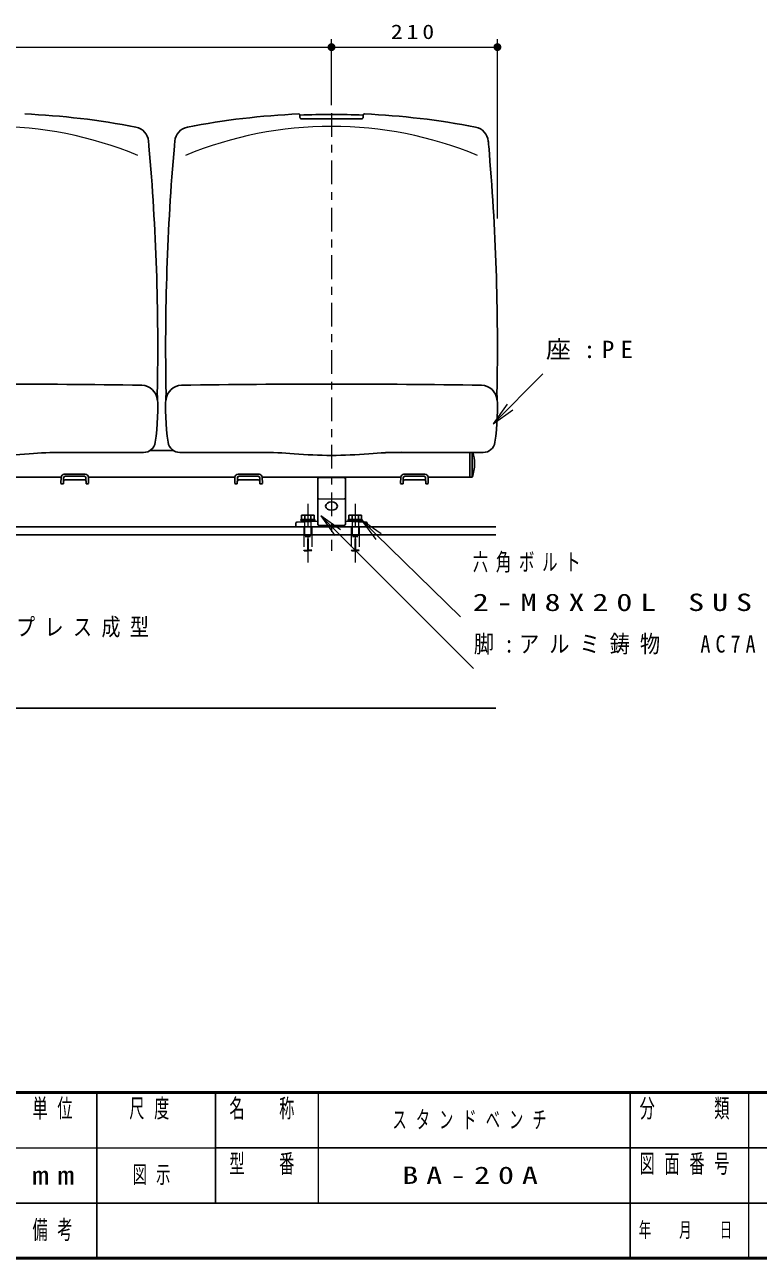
# Model space of a CAD drawing. Units: millimetres on the paper, scale 1:10. Extents: x -365 to 12, y -38 to 257.
# Drawn here: x -206.6 to -113.8, y 0 to 156.1 of the extents above; entities that cross this region are included whole.
import ezdxf

# ---------------------------------------------------------------- set-up
doc = ezdxf.new("R2010")
doc.units = ezdxf.units.MM
for name, pattern in [('USER1', [4.5, 2.5, -2]), ('USER2', [6, 3, -1, 1, -1]), ('USER3', [8, 3, -1, 1, -1, 1, -1])]:
    doc.linetypes.add(name, pattern=pattern)
doc.layers.add('LY_1', color=7, linetype='Continuous', lineweight=25)
doc.layers.add('LY_2', color=7, linetype='Continuous', lineweight=13)
doc.styles.add('ＭＳ ゴシック', font='')
doc.styles.get('ＭＳ ゴシック').set_extended_font_data('MS Gothic')

# ---------------------------------------------------------------- blocks, each defined once
blk = doc.blocks.new('open_arrow')
at = {"color": 0, "linetype": 'Continuous', "lineweight": -2}
blk.add_lwpolyline([(7.5, 1.25), (0, 0), (7.5, -1.25)], dxfattribs=at)
blk = doc.blocks.new('filled_dot')
at = {"color": 0, "linetype": 'Continuous', "lineweight": -2, "const_width": 1.25}
blk.add_lwpolyline([(-0.625, 0, 1), (0.625, 0, 1)], format="xyb", close=True, dxfattribs=at)

msp = doc.modelspace()

# ---------------------------------------------------------------- linework, layer by layer
at = {"layer": 'LY_1', "lineweight": 13}
for p, q in [((-296.798, 153.289), (-167.798, 153.289)), ((-167.798, 145.943), (-167.798, 154.289)), ((-167.798, 153.289), (-146.798, 153.289)), ((-146.798, 131.589), (-146.798, 154.289)), ((-147.33, 105.622), (-141.029, 111.923)), ((-169.156, 93.968), (-149.827, 74.64)), ((-164.008, 93.431), (-151.452, 81.207))]:
    msp.add_line(p, q, dxfattribs=at)
at = {"layer": 'LY_1'}
for p, q in [((-171.798, 144.386), (-171.798, 144.685)), ((-167.798, 144.236), (-171.648, 144.236)), ((-167.798, 144.236), (-163.948, 144.236)), ((-163.798, 144.386), (-163.798, 144.685)), ((-201.902, 101.992), (-191.601, 101.992)), ((-176.694, 101.992), (-186.995, 101.992)), ((-158.902, 101.992), (-148.601, 101.992)), ((-149.998, 100.56), (-149.998, 102.009)), ((-149.998, 100.56), (-149.998, 98.86)), ((-202.048, 98.048), (-202.028, 98.86)), ((-201.728, 98.04), (-201.709, 98.779)), ((-198.968, 99.225), (-201.628, 99.225)), ((-199.076, 98.54), (-201.52, 98.54)), ((-199.087, 98.974), (-201.509, 98.974)), ((-198.868, 98.04), (-198.887, 98.779)), ((-198.548, 98.048), (-198.569, 98.86)), ((-180.048, 98.048), (-180.028, 98.86)), ((-179.728, 98.04), (-179.709, 98.779)), ((-179.628, 99.225), (-176.968, 99.225)), ((-179.52, 98.54), (-177.076, 98.54)), ((-179.509, 98.974), (-177.087, 98.974)), ((-176.868, 98.04), (-176.887, 98.779)), ((-176.548, 98.048), (-176.569, 98.86)), ((-159.048, 98.048), (-159.028, 98.86)), ((-158.728, 98.04), (-158.709, 98.779)), ((-155.968, 99.225), (-158.628, 99.225)), ((-156.076, 98.54), (-158.52, 98.54)), ((-156.087, 98.974), (-158.509, 98.974)), ((-155.868, 98.04), (-155.887, 98.779)), ((-155.548, 98.048), (-155.569, 98.86)), ((-202.048, 98.04), (-201.728, 98.04)), ((-198.548, 98.04), (-198.868, 98.04)), ((-180.048, 98.04), (-179.728, 98.04)), ((-176.548, 98.04), (-176.868, 98.04)), ((-159.048, 98.04), (-158.728, 98.04)), ((-155.548, 98.04), (-155.868, 98.04)), ((-335.798, 92.56), (-146.998, 92.56)), ((-335.798, 91.56), (-146.998, 91.56)), ((-335.798, 69.643), (-146.998, 69.643))]:
    msp.add_line(p, q, dxfattribs=at)
at = {"layer": 'LY_1', "linetype": 'USER2', "lineweight": 13}
for p, q in [((-167.798, 144.943), (-167.798, 89.56)), ((-170.798, 95.481), (-170.798, 88.06)), ((-164.798, 95.481), (-164.798, 88.06))]:
    msp.add_line(p, q, dxfattribs=at)
at = {"layer": 'LY_1', "color": 32}
for p, q in [((-190.771, 102.26), (-187.825, 102.26)), ((-150.298, 100.56), (-150.298, 102.009)), ((-150.298, 100.56), (-150.298, 98.86)), ((-219.569, 98.86), (-202.028, 98.86)), ((-198.569, 98.86), (-180.028, 98.86)), ((-176.569, 98.86), (-159.028, 98.86)), ((-155.569, 98.86), (-149.998, 98.86))]:
    msp.add_line(p, q, dxfattribs=at)
at = {"layer": 'LY_1', "color": 4}
for p, q in [((-169.548, 98.86), (-169.548, 92.908)), ((-169.451, 98.763), (-167.798, 98.81)), ((-166.145, 98.763), (-167.798, 98.81)), ((-166.048, 98.86), (-166.048, 92.908)), ((-169.451, 96.138), (-167.798, 96.09)), ((-166.145, 96.138), (-167.798, 96.09)), ((-172.298, 93.065), (-172.298, 92.56)), ((-163.298, 92.56), (-172.298, 92.56)), ((-169.548, 93.287), (-172.203, 93.165)), ((-169.451, 92.808), (-167.798, 92.76)), ((-166.145, 92.808), (-167.798, 92.76)), ((-166.048, 93.287), (-163.394, 93.165)), ((-163.298, 93.065), (-163.298, 92.56))]:
    msp.add_line(p, q, dxfattribs=at)
at = {"layer": 'LY_1', "color": 2}
for p, q in [((-171.588, 94.07), (-170.008, 94.07)), ((-171.588, 94.07), (-171.588, 93.52)), ((-171.193, 94.07), (-171.193, 93.52)), ((-170.403, 94.07), (-170.403, 93.52)), ((-170.008, 94.07), (-170.008, 93.52)), ((-165.588, 94.07), (-164.008, 94.07)), ((-165.588, 94.07), (-165.588, 93.52)), ((-165.193, 94.07), (-165.193, 93.52)), ((-164.403, 94.07), (-164.403, 93.52)), ((-164.008, 94.07), (-164.008, 93.52)), ((-171.698, 93.52), (-171.698, 93.36)), ((-171.698, 93.52), (-169.898, 93.52)), ((-171.698, 93.36), (-169.898, 93.36)), ((-169.898, 93.52), (-169.898, 93.36)), ((-165.698, 93.52), (-165.698, 93.36)), ((-165.698, 93.52), (-163.898, 93.52)), ((-165.698, 93.36), (-163.898, 93.36)), ((-163.898, 93.52), (-163.898, 93.36))]:
    msp.add_line(p, q, dxfattribs=at)
at = {"layer": 'LY_1', "color": 2, "linetype": 'USER1', "lineweight": 13}
for p, q in [((-171.298, 92.56), (-170.298, 92.56)), ((-171.298, 92.56), (-171.298, 89.61)), ((-171.198, 93.52), (-171.198, 91.52)), ((-170.398, 93.52), (-170.398, 91.52)), ((-170.298, 92.56), (-170.298, 89.61)), ((-165.298, 92.56), (-164.298, 92.56)), ((-165.298, 92.56), (-165.298, 89.61)), ((-165.198, 93.52), (-165.198, 91.52)), ((-164.398, 93.52), (-164.398, 91.52)), ((-164.298, 92.56), (-164.298, 89.61)), ((-171.198, 91.52), (-170.398, 91.52)), ((-170.848, 91.06), (-170.848, 89.56)), ((-170.848, 91.06), (-170.748, 91.06)), ((-170.748, 91.06), (-170.748, 89.56)), ((-165.198, 91.52), (-164.398, 91.52)), ((-164.848, 91.06), (-164.848, 89.56)), ((-164.848, 91.06), (-164.748, 91.06)), ((-164.748, 91.06), (-164.748, 89.56)), ((-171.248, 89.56), (-171.298, 89.61)), ((-171.298, 89.61), (-170.848, 89.61)), ((-171.248, 89.56), (-170.848, 89.56)), ((-170.298, 89.61), (-170.748, 89.61)), ((-170.348, 89.56), (-170.748, 89.56)), ((-170.348, 89.56), (-170.298, 89.61)), ((-165.248, 89.56), (-165.298, 89.61)), ((-165.298, 89.61), (-164.848, 89.61)), ((-165.248, 89.56), (-164.848, 89.56)), ((-164.298, 89.61), (-164.748, 89.61)), ((-164.348, 89.56), (-164.748, 89.56)), ((-164.348, 89.56), (-164.298, 89.61))]:
    msp.add_line(p, q, dxfattribs=at)
at = {"layer": 'LY_1', "linetype": 'USER3', "lineweight": 13}
for p, q in [((-171.131, 91.36), (-170.466, 91.36)), ((-165.131, 91.36), (-164.466, 91.36))]:
    msp.add_line(p, q, dxfattribs=at)
at = {"layer": 'LY_1'}
for centre, radius, start, end in [((-210.798, 49.556), 95.369, 78.98019, 87.50204), ((-167.798, 49.556), 95.369, 92.49799, 101.01981), ((-171.948, 144.685), 0.15, 0, 92.49767), ((-167.798, 49.556), 95.219, 87.59239, 92.40763), ((-171.648, 144.386), 0.15, 179.99998, 270.00003), ((-163.948, 144.386), 0.15, 269.99997, 0.00002), ((-163.648, 144.685), 0.15, 87.50232, 180), ((-167.798, 49.556), 95.369, 78.98019, 87.50204), ((-192.951, 141.204), 2, 5.10992, 78.98019), ((-185.645, 141.204), 2, 101.01981, 174.89008), ((-149.951, 141.204), 2, 5.10992, 78.98019), ((-481.93, 115.363), 292.132, 4.987, 5.10992), ((-481.93, 115.363), 292.132, 358.84704, 4.98699), ((103.334, 115.363), 292.132, 175.01301, 181.15295), ((103.334, 115.363), 292.132, 174.89008, 175.013), ((-438.93, 115.363), 292.132, 4.987, 5.10992), ((-438.93, 115.363), 292.132, 358.84704, 4.98699), ((-208.046, -893.171), 1003.8, 89.07397, 90.1571), ((-191.861, 108.498), 2, 3.85599, 88.89642), ((-219.63, 107.627), 29.832, 351.60797, 3.85599), ((-158.966, 107.627), 29.832, 176.14401, 188.39203), ((-186.735, 108.498), 2, 91.10358, 176.14401), ((-170.551, -893.171), 1003.8, 89.84289, 90.92603), ((-165.046, -893.171), 1003.8, 89.07397, 90.1571), ((-148.861, 108.498), 2, 3.85599, 88.89642), ((-176.63, 107.627), 29.832, 351.60797, 3.85599), ((-191.601, 103.492), 1.5, 270, 351.60798), ((-186.995, 103.492), 1.5, 188.39202, 270), ((-148.601, 103.492), 1.5, 270, 351.60798), ((-210.798, 158.708), 57.086, 265.23494, 274.76502), ((-201.902, 51.992), 50, 90.00001, 94.76491), ((-176.694, 51.992), 50, 85.23509, 89.99999), ((-167.798, 158.708), 57.086, 265.23494, 274.76502), ((-158.902, 51.992), 50, 90.00001, 94.76491), ((-154.665, 100.56), 4.967, 359.99995, 16.96216), ((-154.665, 100.56), 4.967, 339.98399, 0), ((-201.628, 98.825), 0.4, 90.00002, 178.56125), ((-201.52, 98.34), 0.2, 90.00002, 178.56124), ((-201.509, 98.774), 0.2, 90.00002, 178.56125), ((-199.087, 98.774), 0.2, 1.43873, 89.99996), ((-199.076, 98.34), 0.2, 1.43873, 89.99996), ((-198.968, 98.825), 0.4, 1.43873, 90.00002), ((-179.628, 98.825), 0.4, 89.99998, 178.56127), ((-179.52, 98.34), 0.2, 90.00004, 178.56127), ((-179.509, 98.774), 0.2, 90.00004, 178.56127), ((-177.087, 98.774), 0.2, 1.43875, 89.99998), ((-177.076, 98.34), 0.2, 1.43876, 89.99998), ((-176.968, 98.825), 0.4, 1.43875, 89.99998), ((-158.628, 98.825), 0.4, 90.00002, 178.56125), ((-158.52, 98.34), 0.2, 90.00002, 178.56124), ((-158.509, 98.774), 0.2, 90.00002, 178.56125), ((-156.087, 98.774), 0.2, 1.43873, 89.99996), ((-156.076, 98.34), 0.2, 1.43873, 89.99996), ((-155.968, 98.825), 0.4, 1.43873, 90.00002)]:
    msp.add_arc(centre, radius, start, end, dxfattribs=at)
at = {"layer": 'LY_1', "lineweight": 13}
for centre in [(-210.798, 94.952), (-167.798, 94.952)]:
    msp.add_arc(centre, 48.308, 67.49644, 112.50358, dxfattribs=at)
at = {"layer": 'LY_1', "color": 20}
for centre, radius, start, end in [((-438.93, 115.38), 292.132, 4.987, 5.10992), ((-158.902, 52.009), 50, 90.00001, 94.76491)]:
    msp.add_arc(centre, radius, start, end, dxfattribs=at)
at = {"layer": 'LY_1', "color": 4}
for centre, start, end in [((-169.448, 98.663), 91.63684, 179.99996), ((-166.148, 98.663), 0, 88.36312), ((-169.448, 96.238), 179.99998, 268.3631), ((-166.148, 96.238), 271.63682, 359.99995), ((-172.198, 93.065), 92.63251, 179.99996), ((-169.448, 92.908), 179.99998, 268.3631), ((-166.148, 92.908), 271.63682, 359.99995), ((-163.398, 93.065), 0, 87.36755)]:
    msp.add_arc(centre, 0.1, start, end, dxfattribs=at)
msp.add_ellipse((-167.798, 95.204), major_axis=(0.75, 0), ratio=0.707123, dxfattribs=at)
at = {"layer": 'LY_2', "lineweight": 50}
for p, q in [((-365, 21), (0, 21)), ((-365, 0), (0, 0))]:
    msp.add_line(p, q, dxfattribs=at)
at = {"layer": 'LY_2', "lineweight": 25}
for p, q in [((-197.5, 21), (-197.5, 7)), ((-182.5, 21), (-182.5, 7)), ((-130, 21), (-130, 0)), ((-182.5, 14), (-70, 14)), ((-237.5, 7), (0, 7)), ((-197.5, 7), (-197.5, 0))]:
    msp.add_line(p, q, dxfattribs=at)
at = {"layer": 'LY_2'}
for p, q in [((-169.5, 21), (-169.5, 7)), ((-115, 21), (-115, 0)), ((-237.5, 14), (-182.5, 14))]:
    msp.add_line(p, q, dxfattribs=at)

# ---------------------------------------------------------------- block references
at = {"layer": 'LY_1', "lineweight": 13, "xscale": 0.4, "yscale": 0.4}
msp.add_blockref('filled_dot', (-167.798, 153.289), dxfattribs=at)
for name, p, rotation in [('filled_dot', (-146.798, 153.289), 180), ('open_arrow', (-147.33, 105.622), 45), ('open_arrow', (-169.156, 93.968), 315), ('open_arrow', (-164.008, 93.431), 315.8)]:
    msp.add_blockref(name, p, dxfattribs=dict(at, rotation=rotation))

# ---------------------------------------------------------------- texts
at = {"layer": 'LY_1', "style": 'ＭＳ ゴシック'}
for s, insert, char_height, attachment_point in [('\\T1.33;\\W1.2;210', (-157.298, 154.289), 1.833, 8), ('\\T1.5;\\W1.05;座:PE', (-140.651, 114.923), 2.199, 4), ('\\T1.5;\\W0.65;六角ボルト', (-149.916, 88.007), 2.199, 4), ('\\T1.5;\\W1.35;2-M8X20L\\~SUS', (-149.916, 83.007), 2.199, 4), ('\\T1.5;\\W0.8;ＰＬ-3.2プレス成型', (-222.096, 79.78), 2.199, 4), ('\\T1.5;\\W0.85;脚:アルミ鋳物\u3000AC7A', (-149.782, 77.64), 2.199, 4), ('\\T1.64;\\W0.6;スタンドベンチ', (-149.75, 17.5), 2.199, 5), ('\\T1.64;\\W0.6;図示', (-190, 10.5), 2.199, 5), ('\\T1.5;\\W1.35;BA-20A', (-149.75, 10.5), 2.199, 5)]:
    msp.add_mtext(s, dxfattribs=dict(at, insert=insert, char_height=char_height, attachment_point=attachment_point))
at = {"layer": 'LY_2', "color": 4, "style": 'ＭＳ ゴシック'}
for s, insert, char_height, attachment_point in [('\\T1.64;\\W0.6;単位', (-202.5, 20.167), 2.346, 2), ('\\T1.64;\\W0.6;尺度', (-190.25, 20.167), 2.346, 2), ('\\T1.64;\\W0.6;名\u3000称', (-176, 20.167), 2.346, 2), ('\\T1.64;\\W0.6;分\u3000\u3000類', (-122.5, 20.167), 2.346, 2), ('\\T1.64;\\W0.6;型\u3000番', (-176, 13.167), 2.346, 2), ('\\T1.64;\\W0.6;図面番号', (-122.5, 13.167), 2.346, 2), ('\\T1.5;\\W1.35;mm', (-202.5, 10.5), 2.346, 5), ('\\T1.64;\\W0.6;備考', (-202.5, 3.5), 2.346, 5), ('\\T1.64;\\W0.6;年\u3000月\u3000日', (-122.5, 3.5), 1.906, 5)]:
    msp.add_mtext(s, dxfattribs=dict(at, insert=insert, char_height=char_height, attachment_point=attachment_point))

doc.saveas('drawing.dxf')
